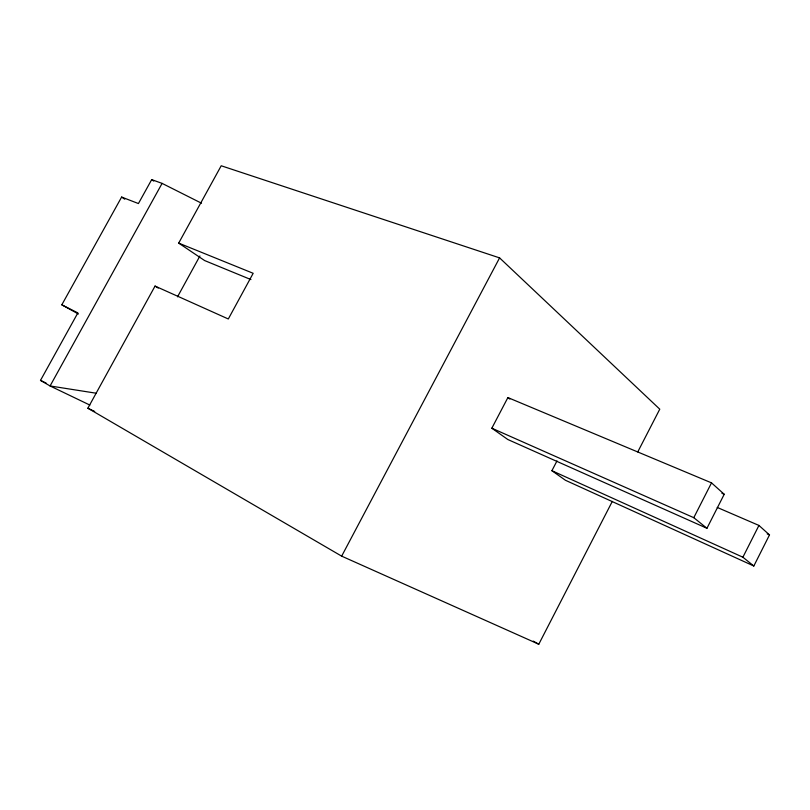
<?xml version="1.0" encoding="UTF-8"?>
<svg xmlns="http://www.w3.org/2000/svg" width="810" height="810" viewBox="0 0 810 810"><rect width="100%" height="100%" fill="white"/><g stroke="black" fill="none" stroke-linecap="round" stroke-linejoin="round"><path stroke-width="1.21" d="M758.94 525.437L769.5 534.914L753.826 566.008L742.891 557.209L758.94 525.437L717.225 507.435M706.948 528.282L693.785 517.681L711.514 482.861L507.89 397.578L491.832 428.207L507.809 439.506L706.948 528.282L724.221 494.272L711.514 482.861M637.764 451.919L659.765 409.182L499.588 257.884L221.211 165.766L178.686 243.101L253.176 273.294L228.309 318.978L155.044 286.082L87.875 408.22L341.658 556.146L538.782 644.233L612.299 501.4M753.826 566.008L565.451 480.279L551.904 470.701L556.986 460.92M341.658 556.146L499.588 257.884M177.522 296.835L199.928 255.96M89.859 405.071L50.078 385.965L40.5 380.386L77.871 312.903L61.813 304.823L121.621 197.063L138.429 203.553L151.683 179.618L162.101 183.384L201.528 203.219M162.101 183.384L50.078 385.965L96.228 393.225M250.938 279.582L204.626 260.557L178.686 243.101M721.902 493.29L724.221 494.272M767.192 533.901L769.5 534.914M491.832 428.207L693.785 517.681M551.904 470.701L742.891 557.209M87.875 408.22L94.709 411.48M40.5 380.386L46.19 383.12M61.813 304.823L78.398 314.007M533.274 641.115L538.782 644.233M155.044 286.082L158.233 288.056M121.621 197.063L124.75 199.189M151.683 179.618L153.718 181.076M507.89 397.578L509.844 399.067"/></g></svg>
